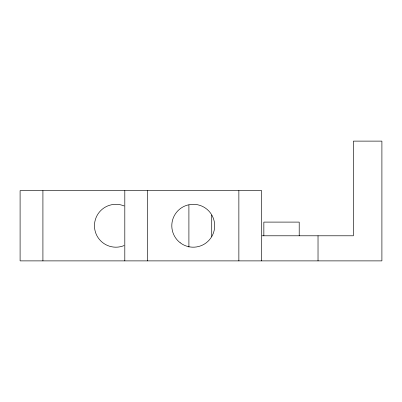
<?xml version="1.0" encoding="UTF-8"?>
<svg xmlns="http://www.w3.org/2000/svg" width="402" height="402" viewBox="0 0 402 402"><rect width="100%" height="100%" fill="white"/><g stroke="black" fill="none" stroke-linecap="round" stroke-linejoin="round"><path stroke-width="0.6" d="M262.029 235.788L353.383 235.788L353.383 141.117L381.9 141.117L381.9 260.883L20.1 260.883L20.1 190.618L261.677 190.618L261.677 260.883M318.027 235.788L318.027 260.883M299.209 235.788L299.209 222.1L263.848 222.1L263.848 235.788M238.863 190.618L238.863 260.883M211.718 215.085L211.718 236.416M188.905 205.05L188.905 247.079M147.619 190.618L147.619 260.883M124.806 190.618L124.806 260.883M42.913 190.618L42.913 260.883M124.082 245.577A21.442 21.442 0 0 1 94.465 225.713A21.442 21.442 0 0 1 124.148 205.955M180.217 242.783A21.442 21.442 0 0 0 214.507 228.512A21.442 21.442 0 0 0 185 205.955A21.442 21.442 0 0 0 180.217 242.783"/></g></svg>
